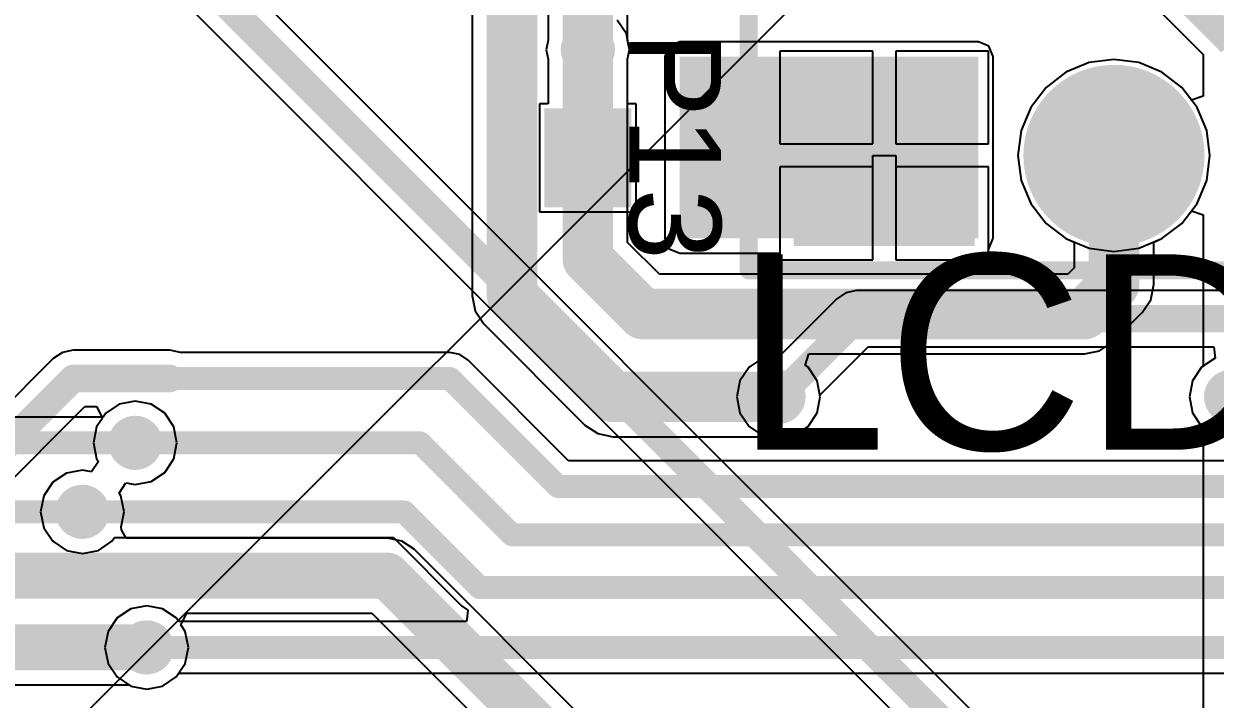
# Model space of a CAD drawing. Header units: millimetres. Extents: x 0 to 214, y 0 to 214.
# Drawn here: x 3.018 to 3.536, y 3.167 to 3.461 of the extents above; entities that cross this region are included whole.
import ezdxf

# ---------------------------------------------------------------- set-up
doc = ezdxf.new("R2010")
doc.units = ezdxf.units.MM
doc.header["$MEASUREMENT"] = 0
for name, color, linetype in [('BottomLayer', 5, 'Continuous'), ('BottomPaste', 16, 'Continuous'), ('BottomSolder', 6, 'Continuous'), ('MultiLayer', 9, 'Continuous'), ('PadHoleLayer', 156, 'Continuous'), ('TopLayer', 1, 'Continuous'), ('TopOverlay', 2, 'Continuous'), ('TopSolder', 216, 'Continuous'), ('ViaHoleLayer', 16, 'Continuous')]:
    doc.layers.add(name, color=color, linetype=linetype)
doc.styles.add('Arial', font='', dxfattribs={"height": 0.2})
doc.styles.get('Arial').set_extended_font_data('Arial')

# ---------------------------------------------------------------- blocks, each defined once
blk = doc.blocks.new('RES_0603_B_10')
at = {"layer": 'BottomLayer'}
for points in [[(-0.045, -0.0175), (-0.045, 0.0175), (-0.015, 0.0175), (-0.015, -0.0175)], [(0.015, -0.0175), (0.015, 0.0175), (0.045, 0.0175), (0.045, -0.0175)]]:
    blk.add_hatch(color=5, dxfattribs=at).paths.add_polyline_path(points)
at = {"layer": 'BottomPaste'}
for points in [[(-0.045, -0.0175), (-0.045, 0.0175), (-0.015, 0.0175), (-0.015, -0.0175)], [(0.015, -0.0175), (0.015, 0.0175), (0.045, 0.0175), (0.045, -0.0175)]]:
    blk.add_hatch(color=16, dxfattribs=at).paths.add_polyline_path(points)
at = {"layer": 'BottomSolder'}
for points in [[(-0.049, -0.0215), (-0.049, 0.0215), (-0.011, 0.0215), (-0.011, -0.0215)], [(0.011, -0.0215), (0.011, 0.0215), (0.049, 0.0215), (0.049, -0.0215)]]:
    blk.add_hatch(color=6, dxfattribs=at).paths.add_polyline_path(points)
blk = doc.blocks.new('HDR2X8_14')
at = {"layer": 'BottomLayer'}
blk.add_hatch(color=5, dxfattribs=at).paths.add_polyline_path([(-0.38543, -0.01457), (-0.31457, -0.01457), (-0.31457, -0.08543), (-0.38543, -0.08543)])
h = blk.add_hatch(color=5, dxfattribs=at)
edge = h.paths.add_edge_path()
edge.add_arc((-0.25, -0.05), 0.03543, 0, 360)
at = {"layer": 'BottomSolder'}
blk.add_hatch(color=6, dxfattribs=at).paths.add_polyline_path([(-0.38943, -0.01057), (-0.31057, -0.01057), (-0.31057, -0.08943), (-0.38943, -0.08943)])
h = blk.add_hatch(color=6, dxfattribs=at)
edge = h.paths.add_edge_path()
edge.add_arc((-0.25, -0.05), 0.03943, 0, 360)
at = {"layer": 'MultiLayer'}
blk.add_hatch(color=9, dxfattribs=at).paths.add_polyline_path([(-0.38543, -0.01457), (-0.31457, -0.01457), (-0.31457, -0.08543), (-0.38543, -0.08543)])
h = blk.add_hatch(color=9, dxfattribs=at)
edge = h.paths.add_edge_path()
edge.add_arc((-0.25, -0.05), 0.03543, 0, 360)
at = {"layer": 'PadHoleLayer'}
h = blk.add_hatch(color=156, dxfattribs=at)
edge = h.paths.add_edge_path()
edge.add_arc((-0.35, -0.05), 0.01969, 0, 360)
h = blk.add_hatch(color=156, dxfattribs=at)
edge = h.paths.add_edge_path()
edge.add_arc((-0.25, -0.05), 0.01969, 0, 360)
at = {"layer": 'TopLayer'}
blk.add_hatch(color=1, dxfattribs=at).paths.add_polyline_path([(-0.38543, -0.01457), (-0.31457, -0.01457), (-0.31457, -0.08543), (-0.38543, -0.08543)])
h = blk.add_hatch(color=1, dxfattribs=at)
edge = h.paths.add_edge_path()
edge.add_arc((-0.25, -0.05), 0.03543, 0, 360)
at = {"layer": 'TopSolder'}
blk.add_hatch(color=216, dxfattribs=at).paths.add_polyline_path([(-0.38943, -0.01057), (-0.31057, -0.01057), (-0.31057, -0.08943), (-0.38943, -0.08943)])
h = blk.add_hatch(color=216, dxfattribs=at)
edge = h.paths.add_edge_path()
edge.add_arc((-0.25, -0.05), 0.03943, 0, 360)
at = {"layer": 'TopOverlay', "const_width": 0.00787}
for points in [[(-0.409, -0.1), (-0.409, 0.1)], [(-0.409, -0.1), (0.41, -0.1)]]:
    blk.add_lwpolyline(points, dxfattribs=at)
at = {"layer": 'TopOverlay', "const_width": 0.00394}
blk.add_lwpolyline([(-0.41097, -0.1, 1), (-0.40703, -0.1, 1)], format="xyb", close=True, dxfattribs=at)
blk.add_lwpolyline([(-0.41097, -0.1, 1), (-0.40703, -0.1, 1)], format="xyb", close=True, dxfattribs=at)

msp = doc.modelspace()

# ---------------------------------------------------------------- hatches: boundary and pattern name
at = {"layer": 'BottomLayer'}
h = msp.add_hatch(color=5, dxfattribs=at)
edge = h.paths.add_edge_path()
edge.add_arc((3.263, 3.45), 0.01181, 0, 360)
msp.add_hatch(color=5, dxfattribs=at).paths.add_polyline_path([(3.303, 3.368), (3.433, 3.368), (3.433, 3.447), (3.303, 3.447)])
h = msp.add_hatch(color=5, dxfattribs=at)
edge = h.paths.add_edge_path()
edge.add_arc((3.346, 3.299), 0.01181, 0, 360)
h = msp.add_hatch(color=5, dxfattribs=at)
edge = h.paths.add_edge_path()
edge.add_arc((3.543, 3.299), 0.01181, 0, 360)
h = msp.add_hatch(color=5, dxfattribs=at)
edge = h.paths.add_edge_path()
edge.add_arc((3.066, 3.279), 0.01181, 0, 360)
h = msp.add_hatch(color=5, dxfattribs=at)
edge = h.paths.add_edge_path()
edge.add_arc((3.043, 3.249), 0.01181, 0, 360)
h = msp.add_hatch(color=5, dxfattribs=at)
edge = h.paths.add_edge_path()
edge.add_arc((3.071, 3.19), 0.01181, 0, 360)
at = {"layer": 'BottomSolder'}
h = msp.add_hatch(color=6, dxfattribs=at)
edge = h.paths.add_edge_path()
edge.add_arc((3.263, 3.45), 0.00591, 0, 360)
h = msp.add_hatch(color=6, dxfattribs=at)
edge = h.paths.add_edge_path()
edge.add_arc((3.346, 3.299), 0.00591, 0, 360)
h = msp.add_hatch(color=6, dxfattribs=at)
edge = h.paths.add_edge_path()
edge.add_arc((3.066, 3.279), 0.00591, 0, 360)
h = msp.add_hatch(color=6, dxfattribs=at)
edge = h.paths.add_edge_path()
edge.add_arc((3.043, 3.249), 0.00591, 0, 360)
h = msp.add_hatch(color=6, dxfattribs=at)
edge = h.paths.add_edge_path()
edge.add_arc((3.071, 3.19), 0.00591, 0, 360)
at = {"layer": 'TopLayer'}
h = msp.add_hatch(color=1, dxfattribs=at)
edge = h.paths.add_edge_path()
edge.add_arc((3.263, 3.45), 0.01181, 0, 360)
h = msp.add_hatch(color=1, dxfattribs=at)
edge = h.paths.add_edge_path()
edge.add_arc((3.346, 3.299), 0.01181, 0, 360)
h = msp.add_hatch(color=1, dxfattribs=at)
edge = h.paths.add_edge_path()
edge.add_arc((3.543, 3.299), 0.01181, 0, 360)
h = msp.add_hatch(color=1, dxfattribs=at)
edge = h.paths.add_edge_path()
edge.add_arc((3.066, 3.279), 0.01181, 0, 360)
h = msp.add_hatch(color=1, dxfattribs=at)
edge = h.paths.add_edge_path()
edge.add_arc((3.043, 3.249), 0.01181, 0, 360)
h = msp.add_hatch(color=1, dxfattribs=at)
edge = h.paths.add_edge_path()
edge.add_arc((3.071, 3.19), 0.01181, 0, 360)
at = {"layer": 'TopSolder'}
h = msp.add_hatch(color=216, dxfattribs=at)
edge = h.paths.add_edge_path()
edge.add_arc((3.263, 3.45), 0.00591, 0, 360)
h = msp.add_hatch(color=216, dxfattribs=at)
edge = h.paths.add_edge_path()
edge.add_arc((3.346, 3.299), 0.00591, 0, 360)
h = msp.add_hatch(color=216, dxfattribs=at)
edge = h.paths.add_edge_path()
edge.add_arc((3.066, 3.279), 0.00591, 0, 360)
h = msp.add_hatch(color=216, dxfattribs=at)
edge = h.paths.add_edge_path()
edge.add_arc((3.043, 3.249), 0.00591, 0, 360)
h = msp.add_hatch(color=216, dxfattribs=at)
edge = h.paths.add_edge_path()
edge.add_arc((3.071, 3.19), 0.00591, 0, 360)
at = {"layer": 'ViaHoleLayer'}
h = msp.add_hatch(color=16, dxfattribs=at)
edge = h.paths.add_edge_path()
edge.add_arc((3.263, 3.45), 0.00591, 0, 360)
h = msp.add_hatch(color=16, dxfattribs=at)
edge = h.paths.add_edge_path()
edge.add_arc((3.346, 3.299), 0.00591, 0, 360)
h = msp.add_hatch(color=16, dxfattribs=at)
edge = h.paths.add_edge_path()
edge.add_arc((3.066, 3.279), 0.00591, 0, 360)
h = msp.add_hatch(color=16, dxfattribs=at)
edge = h.paths.add_edge_path()
edge.add_arc((3.043, 3.249), 0.00591, 0, 360)
h = msp.add_hatch(color=16, dxfattribs=at)
edge = h.paths.add_edge_path()
edge.add_arc((3.071, 3.19), 0.00591, 0, 360)

# ---------------------------------------------------------------- linework, layer by layer
at = {"layer": 'BottomLayer'}
for p, q in [((3.44839, 3.14424), (3.0102, 3.58243)), ((2.99648, 3.56154), (3.58014, 2.97789)), ((3.24567, 3.4805), (3.24567, 3.45416)), ((3.28033, 3.45416), (3.28033, 3.4805)), ((3.24567, 3.45416), (3.24484, 3.45)), ((3.28116, 3.45), (3.28033, 3.45416)), ((3.303, 3.45349), (3.29841, 3.45159)), ((3.433, 3.45349), (3.303, 3.45349)), ((3.43759, 3.45159), (3.433, 3.45349)), ((3.24484, 3.45), (3.24567, 3.44584)), ((3.28033, 3.44584), (3.28116, 3.45)), ((3.29841, 3.45159), (3.29651, 3.447)), ((3.43949, 3.447), (3.43759, 3.45159)), ((3.24567, 3.44584), (3.24567, 3.4265)), ((3.28033, 3.4265), (3.28033, 3.44584)), ((3.29651, 3.447), (3.29651, 3.368)), ((3.43949, 3.368), (3.43949, 3.447)), ((3.48118, 3.44437), (3.4711, 3.44019)), ((3.492, 3.44579), (3.48118, 3.44437)), ((3.50282, 3.44437), (3.492, 3.44579)), ((3.5129, 3.44019), (3.50282, 3.44437)), ((3.4711, 3.44019), (3.46245, 3.43355)), ((3.52155, 3.43355), (3.5129, 3.44019)), ((3.46245, 3.43355), (3.45581, 3.4249)), ((3.52819, 3.4249), (3.52155, 3.43355)), ((3.24567, 3.4265), (3.242, 3.4265)), ((3.242, 3.4265), (3.242, 3.3795)), ((3.284, 3.4265), (3.28033, 3.4265)), ((3.284, 3.3795), (3.284, 3.4265)), ((3.45581, 3.4249), (3.45163, 3.41482)), ((3.53237, 3.41482), (3.52819, 3.4249)), ((3.45163, 3.41482), (3.45021, 3.404)), ((3.53379, 3.404), (3.53237, 3.41482)), ((3.387, 3.35857), (3.387, 3.404)), ((3.387, 3.404), (3.397, 3.404)), ((3.397, 3.404), (3.397, 3.35857)), ((3.45021, 3.404), (3.45163, 3.39318)), ((3.53237, 3.39318), (3.53379, 3.404)), ((3.45163, 3.39318), (3.45581, 3.3831)), ((3.52819, 3.3831), (3.53237, 3.39318)), ((3.45581, 3.3831), (3.46245, 3.37445)), ((3.52155, 3.37445), (3.52819, 3.3831)), ((3.242, 3.3795), (3.284, 3.3795)), ((3.46245, 3.37445), (3.4711, 3.36781)), ((3.5129, 3.36781), (3.52155, 3.37445)), ((3.29651, 3.368), (3.29841, 3.36341)), ((3.43759, 3.36341), (3.43949, 3.368)), ((3.4711, 3.36781), (3.48118, 3.36363)), ((3.50282, 3.36363), (3.5129, 3.36781)), ((3.29841, 3.36341), (3.303, 3.36151)), ((3.303, 3.36151), (3.34657, 3.36151)), ((3.34657, 3.36151), (3.34657, 3.35857)), ((3.43743, 3.36334), (3.43759, 3.36341)), ((3.43743, 3.35857), (3.43743, 3.36334)), ((3.48118, 3.36363), (3.492, 3.36221)), ((3.492, 3.36221), (3.50282, 3.36363)), ((3.34657, 3.35857), (3.387, 3.35857)), ((3.397, 3.35857), (3.43743, 3.35857)), ((3.38, 3.34524), (3.37532, 3.3443)), ((3.793, 3.34524), (3.38, 3.34524)), ((3.37135, 3.34165), (3.34671, 3.31702)), ((3.37532, 3.3443), (3.37135, 3.34165)), ((3.36402, 3.29971), (3.38507, 3.32076)), ((3.38507, 3.32076), (3.53549, 3.32076)), ((3.53549, 3.32076), (3.53605, 3.31578)), ((3.33905, 3.31578), (3.33316, 3.31184)), ((3.346, 3.31716), (3.33905, 3.31578)), ((3.34671, 3.31702), (3.346, 3.31716)), ((3.53605, 3.31578), (3.53016, 3.31184)), ((3.33316, 3.31184), (3.32922, 3.30595)), ((3.53016, 3.31184), (3.52622, 3.30595)), ((3.32922, 3.30595), (3.32784, 3.299)), ((3.52622, 3.30595), (3.52484, 3.299)), ((3.32784, 3.299), (3.32922, 3.29205)), ((3.36278, 3.29205), (3.36416, 3.299)), ((3.36416, 3.299), (3.36402, 3.29971)), ((3.52484, 3.299), (3.52622, 3.29205)), ((3.05905, 3.29578), (3.05316, 3.29184)), ((3.066, 3.29716), (3.05905, 3.29578)), ((3.07295, 3.29578), (3.066, 3.29716)), ((3.07884, 3.29184), (3.07295, 3.29578)), ((3.05207, 3.29022), (2.97858, 3.29022)), ((3.05316, 3.29184), (3.05207, 3.29022)), ((3.08278, 3.28595), (3.07884, 3.29184)), ((3.32922, 3.29205), (3.33316, 3.28616)), ((3.35884, 3.28616), (3.36278, 3.29205)), ((3.52622, 3.29205), (3.53016, 3.28616)), ((3.08416, 3.279), (3.08278, 3.28595)), ((3.33316, 3.28616), (3.33905, 3.28222)), ((3.35295, 3.28222), (3.35884, 3.28616)), ((3.53016, 3.28616), (3.53076, 3.28575)), ((3.53076, 3.28575), (3.53076, 3.15825)), ((3.08278, 3.27205), (3.08416, 3.279)), ((3.33905, 3.28222), (3.346, 3.28084)), ((3.346, 3.28084), (3.35295, 3.28222)), ((3.07884, 3.26616), (3.08278, 3.27205)), ((3.05898, 3.25714), (3.06199, 3.26164)), ((3.06199, 3.26164), (3.066, 3.26084)), ((3.066, 3.26084), (3.07295, 3.26222)), ((3.07295, 3.26222), (3.07884, 3.26616)), ((3.05978, 3.25595), (3.05898, 3.25714)), ((3.06116, 3.249), (3.05978, 3.25595)), ((3.05987, 3.2425), (3.06116, 3.249)), ((3.06005, 3.24122), (3.05987, 3.2425)), ((3.06204, 3.2375), (3.06005, 3.24122)), ((3.17581, 3.2375), (3.06204, 3.2375)), ((3.18205, 3.23626), (3.17581, 3.2375)), ((3.18735, 3.23272), (3.18205, 3.23626)), ((3.29941, 3.12067), (3.18735, 3.23272)), ((3.08582, 3.19988), (3.0885, 3.20488)), ((3.0885, 3.20488), (3.16905, 3.20488)), ((3.16905, 3.20488), (3.31985, 3.05408)), ((3.08778, 3.19695), (3.08582, 3.19988)), ((3.08916, 3.19), (3.08778, 3.19695)), ((3.08778, 3.18305), (3.08916, 3.19)), ((3.08384, 3.17716), (3.08778, 3.18305)), ((2.878, 3.17369), (3.06336, 3.17369)), ((3.06336, 3.17369), (3.06405, 3.17322)), ((3.07795, 3.17322), (3.08384, 3.17716)), ((3.06405, 3.17322), (3.071, 3.17184)), ((3.071, 3.17184), (3.07795, 3.17322))]:
    msp.add_line(p, q, dxfattribs=at)
for points, const_width in [([(3.00155, 3.57378), (3.64933, 2.926)], 0.012), ([(3.263, 3.403), (3.263, 3.504)], 0.022), ([(3.346, 3.299), (3.38, 3.333)], 0.012), ([(3.38, 3.333), (3.793, 3.333)], 0.012), ([(2.96466, 3.279), (3.066, 3.279)], 0.01), ([(2.922, 3.249), (3.043, 3.249)], 0.01), ([(2.88881, 3.22119), (3.17581, 3.22119)], 0.02), ([(3.17581, 3.22119), (3.475, 2.922)], 0.02), ([(2.878, 3.19), (3.071, 3.19)], 0.02)]:
    msp.add_lwpolyline(points, dxfattribs=dict(at, const_width=const_width))
for points, const_width in [([(3.2575, 3.403, 1), (3.2685, 3.403, 1)], 0.011), ([(3.377, 3.333, 1), (3.383, 3.333, 1)], 0.006), ([(3.377, 3.333, 1), (3.383, 3.333, 1)], 0.006), ([(3.343, 3.299, 1), (3.349, 3.299, 1)], 0.006), ([(3.0635, 3.279, 1), (3.0685, 3.279, 1)], 0.005), ([(3.0405, 3.249, 1), (3.0455, 3.249, 1)], 0.005), ([(3.17081, 3.22119, 1), (3.18081, 3.22119, 1)], 0.01), ([(3.17081, 3.22119, 1), (3.18081, 3.22119, 1)], 0.01), ([(3.066, 3.19, 1), (3.076, 3.19, 1)], 0.01)]:
    msp.add_lwpolyline(points, format="xyb", close=True, dxfattribs=dict(at, const_width=const_width))
at = {"layer": 'BottomSolder'}
msp.add_line((0.01449, 0.13433), (214.06023, 213.98652), dxfattribs=at)
at = {"layer": 'TopLayer'}
for p, q in [((3.21267, 3.541), (3.21267, 3.343)), ((3.51148, 3.46722), (3.53076, 3.44793)), ((3.27978, 3.45695), (3.27584, 3.46284)), ((3.28116, 3.45), (3.27978, 3.45695)), ((3.28033, 3.44584), (3.28116, 3.45)), ((3.387, 3.44943), (3.34657, 3.44943)), ((3.34657, 3.44943), (3.34657, 3.409)), ((3.387, 3.409), (3.387, 3.44943)), ((3.43743, 3.44943), (3.397, 3.44943)), ((3.397, 3.44943), (3.397, 3.409)), ((3.43743, 3.409), (3.43743, 3.44943)), ((3.28033, 3.36618), (3.28033, 3.44584)), ((3.48118, 3.44437), (3.4711, 3.44019)), ((3.492, 3.44579), (3.48118, 3.44437)), ((3.50282, 3.44437), (3.492, 3.44579)), ((3.5129, 3.44019), (3.50282, 3.44437)), ((3.53076, 3.44793), (3.53076, 3.42976)), ((3.4711, 3.44019), (3.46245, 3.43355)), ((3.52155, 3.43355), (3.5129, 3.44019)), ((3.46245, 3.43355), (3.45581, 3.4249)), ((3.52576, 3.42806), (3.52155, 3.43355)), ((3.53076, 3.42976), (3.52576, 3.42806)), ((3.45581, 3.4249), (3.45163, 3.41482)), ((3.45163, 3.41482), (3.45021, 3.404)), ((3.34657, 3.409), (3.387, 3.409)), ((3.397, 3.409), (3.43743, 3.409)), ((3.45021, 3.404), (3.45163, 3.39318)), ((3.387, 3.399), (3.34657, 3.399)), ((3.34657, 3.399), (3.34657, 3.35857)), ((3.387, 3.35857), (3.387, 3.399)), ((3.43743, 3.399), (3.397, 3.399)), ((3.397, 3.399), (3.397, 3.35857)), ((3.43743, 3.35857), (3.43743, 3.399)), ((3.45163, 3.39318), (3.45581, 3.3831)), ((3.45581, 3.3831), (3.46245, 3.37445)), ((3.52155, 3.37445), (3.52576, 3.37994)), ((3.52576, 3.37994), (3.53076, 3.37824)), ((3.53076, 3.37824), (3.53076, 3.31225)), ((3.46245, 3.37445), (3.4711, 3.36781)), ((3.5129, 3.36781), (3.52155, 3.37445)), ((3.29418, 3.35233), (3.28033, 3.36618)), ((3.4711, 3.36781), (3.47467, 3.36633)), ((3.47467, 3.36633), (3.47467, 3.35507)), ((3.50933, 3.36633), (3.5129, 3.36781)), ((3.50933, 3.34789), (3.50933, 3.36633)), ((3.34657, 3.35857), (3.387, 3.35857)), ((3.397, 3.35857), (3.43743, 3.35857)), ((3.47467, 3.35507), (3.47193, 3.35233)), ((3.47193, 3.35233), (3.29418, 3.35233)), ((3.50801, 3.34125), (3.50933, 3.34789)), ((3.21267, 3.343), (3.21399, 3.33637)), ((3.50426, 3.33563), (3.50801, 3.34125)), ((3.21399, 3.33637), (3.21774, 3.33074)), ((3.49137, 3.32274), (3.50426, 3.33563)), ((3.21774, 3.33074), (3.26174, 3.28674)), ((3.039, 3.31924), (3.03432, 3.3183)), ((3.081, 3.31924), (3.039, 3.31924)), ((3.08568, 3.3183), (3.081, 3.31924)), ((3.47911, 3.31767), (3.48575, 3.31899)), ((3.48575, 3.31899), (3.49137, 3.32274)), ((3.03035, 3.31565), (2.98648, 3.27178)), ((3.03432, 3.3183), (3.03035, 3.31565)), ((3.08581, 3.31822), (3.08568, 3.3183)), ((3.203, 3.31822), (3.08581, 3.31822)), ((3.20729, 3.31736), (3.203, 3.31822)), ((3.203, 3.31822), (3.203, 3.31822)), ((3.21093, 3.31493), (3.20729, 3.31736)), ((3.25465, 3.27122), (3.21093, 3.31493)), ((3.3576, 3.31267), (3.35912, 3.31767)), ((3.35912, 3.31767), (3.47911, 3.31767)), ((3.35884, 3.31184), (3.3576, 3.31267)), ((3.36278, 3.30595), (3.35884, 3.31184)), ((3.53016, 3.31184), (3.52622, 3.30595)), ((3.53076, 3.31225), (3.53016, 3.31184)), ((3.36416, 3.299), (3.36278, 3.30595)), ((3.52622, 3.30595), (3.52484, 3.299)), ((3.36278, 3.29205), (3.36416, 3.299)), ((3.52484, 3.299), (3.52622, 3.29205)), ((2.93965, 3.19035), (3.04407, 3.29476)), ((3.04407, 3.29476), (3.04922, 3.29476)), ((3.04922, 3.29476), (3.05177, 3.28976)), ((3.05177, 3.28976), (3.04922, 3.28595)), ((3.35884, 3.28616), (3.36278, 3.29205)), ((3.52622, 3.29205), (3.53016, 3.28616)), ((3.04922, 3.28595), (3.04784, 3.279)), ((3.26174, 3.28674), (3.26737, 3.28299)), ((3.26737, 3.28299), (3.274, 3.28167)), ((3.35295, 3.28222), (3.35884, 3.28616)), ((3.53016, 3.28616), (3.53605, 3.28222)), ((3.04784, 3.279), (3.04922, 3.27205)), ((3.274, 3.28167), (3.34184, 3.28167)), ((3.34184, 3.28167), (3.346, 3.28084)), ((3.346, 3.28084), (3.35295, 3.28222)), ((3.04922, 3.27205), (3.05002, 3.27086)), ((3.043, 3.26716), (3.03605, 3.26578)), ((3.04701, 3.26636), (3.043, 3.26716)), ((3.05002, 3.27086), (3.04701, 3.26636)), ((3.932, 3.27122), (3.25465, 3.27122)), ((3.03016, 3.26184), (3.02622, 3.25595)), ((3.03605, 3.26578), (3.03016, 3.26184)), ((3.02622, 3.25595), (3.02484, 3.249)), ((3.02484, 3.249), (3.02622, 3.24205)), ((3.02622, 3.24205), (3.03016, 3.23616)), ((3.03016, 3.23616), (3.03605, 3.23222)), ((3.04995, 3.23222), (3.05584, 3.23616)), ((3.05584, 3.23616), (3.05693, 3.23778)), ((3.05693, 3.23778), (3.17835, 3.23778)), ((3.17835, 3.23778), (3.20807, 3.20807)), ((3.03605, 3.23222), (3.043, 3.23084)), ((3.043, 3.23084), (3.04995, 3.23222)), ((3.06405, 3.20678), (3.05816, 3.20284)), ((3.071, 3.20816), (3.06405, 3.20678)), ((3.07795, 3.20678), (3.071, 3.20816)), ((3.08384, 3.20284), (3.07795, 3.20678)), ((3.20807, 3.20807), (3.20807, 3.20807)), ((3.20807, 3.20807), (3.21084, 3.20622)), ((3.21084, 3.20622), (3.21037, 3.20216)), ((3.05816, 3.20284), (3.05422, 3.19695)), ((3.08493, 3.20122), (3.08384, 3.20284)), ((3.21001, 3.20122), (3.08493, 3.20122)), ((3.21037, 3.20216), (3.21001, 3.20122)), ((3.05422, 3.19695), (3.05284, 3.19)), ((3.05284, 3.19), (3.05422, 3.18305)), ((3.05422, 3.18305), (3.05816, 3.17716)), ((3.08384, 3.17716), (3.08493, 3.17878)), ((3.08493, 3.17878), (3.92435, 3.17878)), ((3.05816, 3.17716), (3.06405, 3.17322)), ((3.07795, 3.17322), (3.08384, 3.17716)), ((3.06405, 3.17322), (3.071, 3.17184)), ((3.071, 3.17184), (3.07795, 3.17322))]:
    msp.add_line(p, q, dxfattribs=at)
for points, const_width in [([(3.23, 3.343), (3.23, 3.541)], 0.022), ([(3.492, 3.504), (3.543, 3.453)], 0.012), ([(3.263, 3.359), (3.263, 3.45)], 0.022), ([(3.492, 3.34789), (3.492, 3.404)], 0.022), ([(3.263, 3.359), (3.287, 3.335)], 0.022), ([(3.47911, 3.335), (3.492, 3.34789)], 0.022), ([(3.23, 3.343), (3.274, 3.299)], 0.022), ([(3.287, 3.335), (3.47911, 3.335)], 0.022), ([(2.931, 3.199), (3.039, 3.307)], 0.012), ([(3.039, 3.307), (3.081, 3.307)], 0.012), ([(3.081, 3.307), (3.203, 3.307)], 0.01), ([(3.203, 3.307), (3.25, 3.26)], 0.01), ([(3.274, 3.299), (3.346, 3.299)], 0.022), ([(3.066, 3.279), (3.19, 3.279)], 0.01), ([(3.19, 3.279), (3.23, 3.239)], 0.01), ([(3.25, 3.26), (3.932, 3.26)], 0.01), ([(3.043, 3.249), (3.183, 3.249)], 0.01), ([(3.183, 3.249), (3.216, 3.216)], 0.01), ([(3.23, 3.239), (3.93, 3.239)], 0.01), ([(3.216, 3.216), (3.928, 3.216)], 0.01), ([(3.071, 3.19), (3.929, 3.19)], 0.01)]:
    msp.add_lwpolyline(points, dxfattribs=dict(at, const_width=const_width))
for points, const_width in [([(3.2575, 3.45, 1), (3.2685, 3.45, 1)], 0.011), ([(3.4865, 3.404, 1), (3.4975, 3.404, 1)], 0.011), ([(3.2575, 3.359, 1), (3.2685, 3.359, 1)], 0.011), ([(3.2575, 3.359, 1), (3.2685, 3.359, 1)], 0.011), ([(3.4865, 3.34789, 1), (3.4975, 3.34789, 1)], 0.011), ([(3.4865, 3.34789, 1), (3.4975, 3.34789, 1)], 0.011), ([(3.2245, 3.343, 1), (3.2355, 3.343, 1)], 0.011), ([(3.2245, 3.343, 1), (3.2355, 3.343, 1)], 0.011), ([(3.2815, 3.335, 1), (3.2925, 3.335, 1)], 0.011), ([(3.2815, 3.335, 1), (3.2925, 3.335, 1)], 0.011), ([(3.47361, 3.335, 1), (3.48461, 3.335, 1)], 0.011), ([(3.47361, 3.335, 1), (3.48461, 3.335, 1)], 0.011), ([(3.036, 3.307, 1), (3.042, 3.307, 1)], 0.006), ([(3.036, 3.307, 1), (3.042, 3.307, 1)], 0.006), ([(3.078, 3.307, 1), (3.084, 3.307, 1)], 0.006), ([(3.0785, 3.307, 1), (3.0835, 3.307, 1)], 0.005), ([(3.2005, 3.307, 1), (3.2055, 3.307, 1)], 0.005), ([(3.2005, 3.307, 1), (3.2055, 3.307, 1)], 0.005), ([(3.2685, 3.299, 1), (3.2795, 3.299, 1)], 0.011), ([(3.2685, 3.299, 1), (3.2795, 3.299, 1)], 0.011), ([(3.3405, 3.299, 1), (3.3515, 3.299, 1)], 0.011), ([(3.0635, 3.279, 1), (3.0685, 3.279, 1)], 0.005), ([(3.1875, 3.279, 1), (3.1925, 3.279, 1)], 0.005), ([(3.1875, 3.279, 1), (3.1925, 3.279, 1)], 0.005), ([(3.2475, 3.26, 1), (3.2525, 3.26, 1)], 0.005), ([(3.2475, 3.26, 1), (3.2525, 3.26, 1)], 0.005), ([(3.0405, 3.249, 1), (3.0455, 3.249, 1)], 0.005), ([(3.1805, 3.249, 1), (3.1855, 3.249, 1)], 0.005), ([(3.1805, 3.249, 1), (3.1855, 3.249, 1)], 0.005), ([(3.2275, 3.239, 1), (3.2325, 3.239, 1)], 0.005), ([(3.2275, 3.239, 1), (3.2325, 3.239, 1)], 0.005), ([(3.2135, 3.216, 1), (3.2185, 3.216, 1)], 0.005), ([(3.2135, 3.216, 1), (3.2185, 3.216, 1)], 0.005), ([(3.0685, 3.19, 1), (3.0735, 3.19, 1)], 0.005)]:
    msp.add_lwpolyline(points, format="xyb", close=True, dxfattribs=dict(at, const_width=const_width))
at = {"layer": 'TopSolder'}
msp.add_line((0.01449, 0.13433), (214.06023, 213.98652), dxfattribs=at)

# ---------------------------------------------------------------- block references
msp.add_blockref('HDR2X8_14', (3.742, 3.454))
at = {"rotation": 180}
msp.add_blockref('RES_0603_B_10', (3.293, 3.403), dxfattribs=at)

# ---------------------------------------------------------------- texts
at = {"layer": 'TopOverlay', "style": 'Arial'}
for s, height, rotation, p in [('P13', 0.04, 270, (3.28101, 3.45798)), ('LCD DISPLAY', 0.085, 360, (3.327, 3.276))]:
    msp.add_text(s, height=height, rotation=rotation, dxfattribs=at).set_placement(p)

doc.saveas('drawing.dxf')
